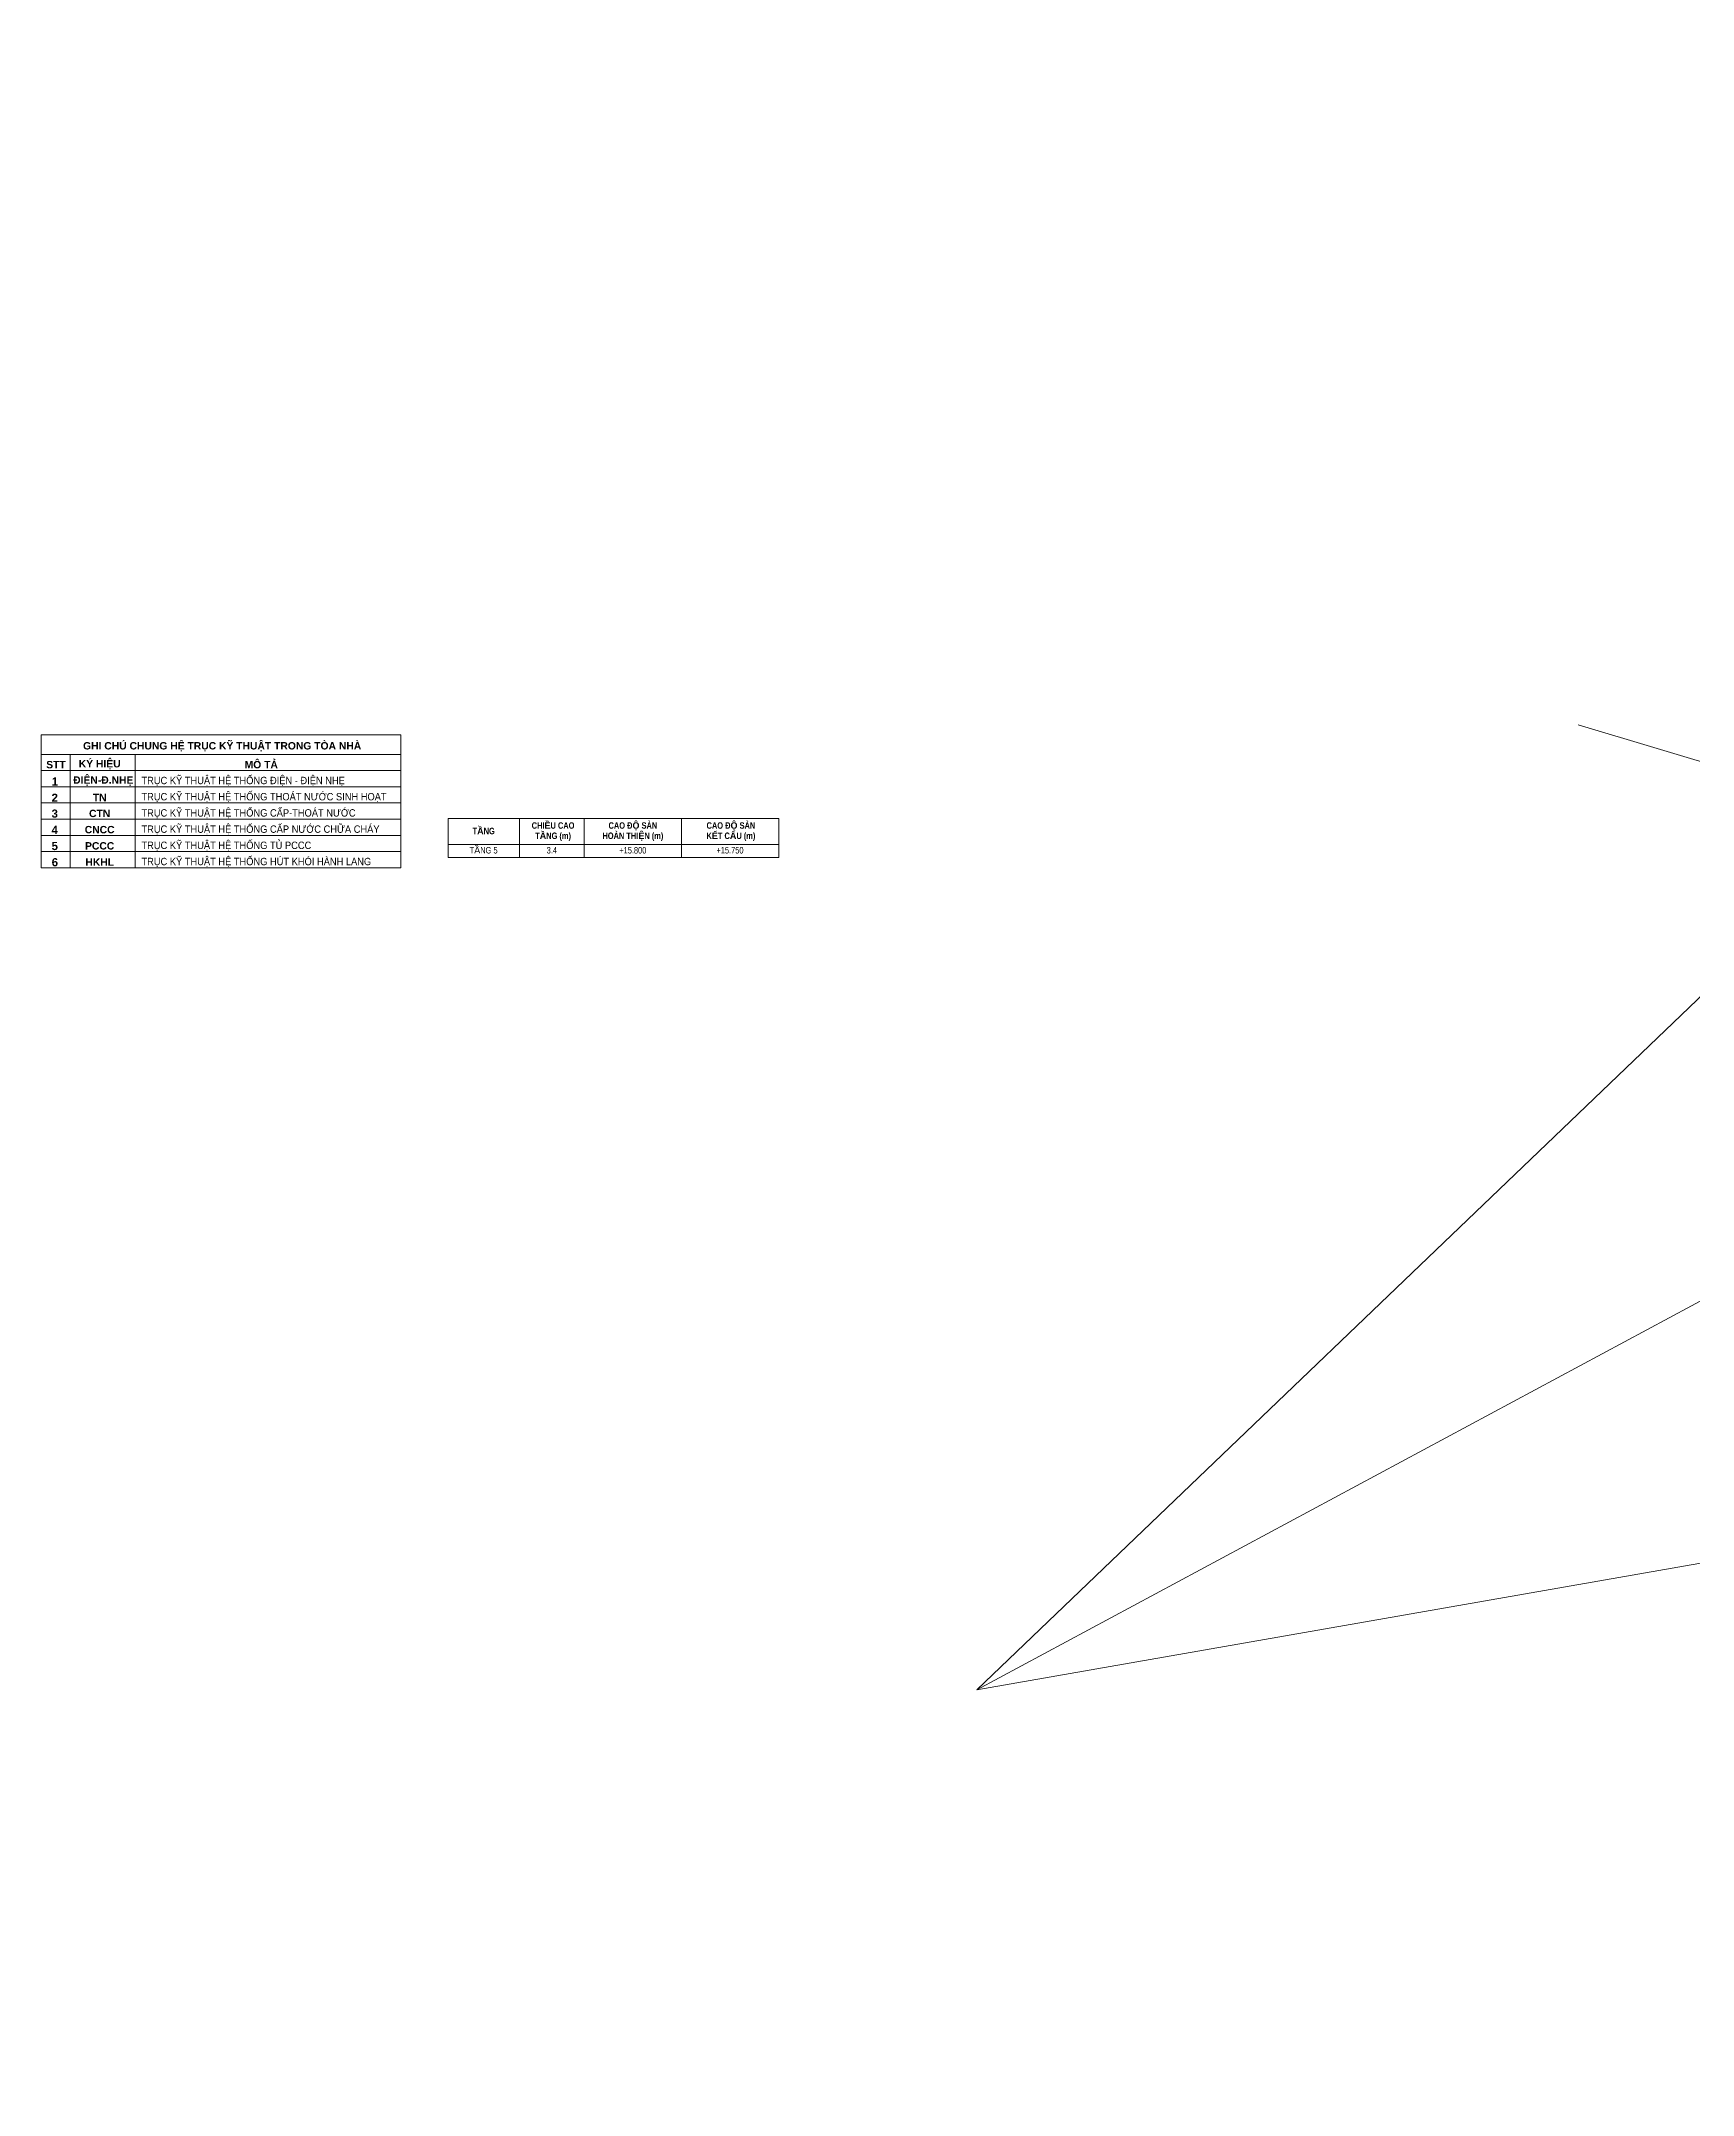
# Model space of a CAD drawing. Header units: millimetres. Extents: x 1591 to 239243, y -15958 to 82755.
# Drawn here: x 65119 to 90595, y -15958 to 15718 of the extents above; entities that cross this region are included whole.
import ezdxf

# ---------------------------------------------------------------- set-up
doc = ezdxf.new("R2010")
doc.units = ezdxf.units.MM
for name, color, linetype, lineweight in [('A-ANNO-NOTE', 131, 'Continuous', 9), ('A-DETL', 90, 'Continuous', 18), ('A-DETL-THIN', 151, 'Continuous', 18), ('G-ANNO-TEXT-1', 7, 'Continuous', 9), ('HOA GIO_TIEN GIANG_dwg-1', 250, 'Continuous', 18), ('TEXT', 7, 'Continuous', 9), ('TEXT-1', 7, 'Continuous', 18)]:
    doc.layers.add(name, color=color, linetype=linetype, lineweight=lineweight)
doc.styles.add('Arial', font='arial_0.ttf', dxfattribs={"height": 5335.983317})
doc.styles.add('Arial Narrow', font='ARIALN_0.TTF', dxfattribs={"height": 100})
doc.styles.add('Arial_6', font='arial_0.ttf', dxfattribs={"height": 114})
doc.styles.add('Arial_7', font='arial_0.ttf', dxfattribs={"width": 0.9, "height": 114})
doc.styles.add('Arial_B_3', font='arialbd_0.ttf', dxfattribs={"height": 125.4})

# ---------------------------------------------------------------- blocks, each defined once
blk = doc.blocks.new('HOA GIO_TIEN GIANG_dwg-1605386-TỔNG THỂ_HOA GIÓ')
at = {"layer": 'TEXT'}
for p, q in [((8395, 10147), (2680, -8828)), ((15264, -15958), (2679, 7475)), ((-5985, 5174), (14714, -1060)), ((-15264, -9710), (9926, 3819))]:
    blk.add_line(p, q, dxfattribs=at)
at = {"layer": 'TEXT', "flags": 128}
blk.add_lwpolyline([(7552, 7347), (9926, 3819), (15264, -15958), (3396, -6448), (-15264, -9710), (2679, 7475), (7552, 7347), (9926, 3819), (15264, -15958), (3396, -6448), (-15264, -9710), (2679, 7475)], close=True, dxfattribs=at)
at = {"layer": 'TEXT-1', "insert": (8045, 15591), "char_height": 5336, "width": 4124.3, "attachment_point": 1, "rotation": 343.2379, "line_spacing_factor": 0.941778, "style": 'Arial'}
blk.add_mtext('b', dxfattribs=at)
blk = doc.blocks.new('GHI CHÚ CAO ĐỘ 1 Ô1 - GHI CHÚ CAO ĐỘ 1 Ô 2-1613119-CAO ĐỘ_GHI CHÚ_5-TẦNG 4-6')
at = {"layer": 'A-ANNO-NOTE'}
for p, q in [((6062, 3729), (962, 3729)), ((962, 3729), (962, 3129)), ((2062, 3129), (2062, 3729)), ((3062, 3129), (3062, 3729)), ((4562, 3129), (4562, 3729)), ((6062, 3129), (6062, 3729)), ((6062, 3329), (962, 3329)), ((6062, 3129), (962, 3129))]:
    blk.add_line(p, q, dxfattribs=at)
at = {"layer": 'A-ANNO-NOTE', "char_height": 100, "attachment_point": 2, "line_spacing_factor": 0.949189, "style": 'Arial Narrow'}
for s, insert, width in [('\\pt635,1270,1905,2540,3175,3810,4445,5080,5715,6350,6985,7620,8255,8890,9525,10160,10795,11430,12065,12700,13335,13970,14605,15240,15875,16510,17145,17780,18415,19050,19685,20320;{\\fArial Narrow|b1|i0|c0|p34;T\\fArial|b1|i0|c0|p34;Ầ\\fArial Narrow|b1|i0|c0|p34;NG}', (1512, 3585), 721), ('\\pt635,1270,1905,2540,3175,3810,4445,5080,5715,6350,6985,7620,8255,8890,9525,10160,10795,11430,12065,12700,13335,13970,14605,15240,15875,16510,17145,17780,18415,19050,19685,20320;{\\fArial Narrow|b1|i0|c0|p34;CHI\\fArial|b1|i0|c0|p34;Ề\\fArial Narrow|b1|i0|c0|p34;U CAO T\\fArial|b1|i0|c0|p34;Ầ\\fArial Narrow|b1|i0|c0|p34;NG (m)}', (2582, 3670), 995.5), ('\\pt635,1270,1905,2540,3175,3810,4445,5080,5715,6350,6985,7620,8255,8890,9525,10160,10795,11430,12065,12700,13335,13970,14605,15240,15875,16510,17145,17780,18415,19050,19685,20320;{\\fArial Narrow|b1|i0|c0|p34;CAO Đ\\fArial|b1|i0|c0|p34;Ộ\\fArial Narrow|b1|i0|c0|p34; SÀN HOÀN THI\\fArial|b1|i0|c0|p34;Ệ\\fArial Narrow|b1|i0|c0|p34;N (m)}', (3813, 3670), 1005.5), ('\\pt635,1270,1905,2540,3175,3810,4445,5080,5715,6350,6985,7620,8255,8890,9525,10160,10795,11430,12065,12700,13335,13970,14605,15240,15875,16510,17145,17780,18415,19050,19685,20320;{\\fArial Narrow|b1|i0|c0|p34;CAO Đ\\fArial|b1|i0|c0|p34;Ộ\\fArial Narrow|b1|i0|c0|p34; SÀN \\PK\\fArial|b1|i0|c0|p34;Ế\\fArial Narrow|b1|i0|c0|p34;T C\\fArial|b1|i0|c0|p34;Ấ\\fArial Narrow|b1|i0|c0|p34;U (m)}', (5325, 3670), 1429)]:
    blk.add_mtext(s, dxfattribs=dict(at, insert=insert, width=width))

msp = doc.modelspace()

# ---------------------------------------------------------------- linework, layer by layer
at = {"layer": 'A-DETL'}
for p, q in [((70669, 5017.2), (65119, 5017.2)), ((65119, 5017.2), (65119, 2967.2)), ((70669, 2967.2), (70669, 5017.2)), ((65119, 2967.2), (70669, 2967.2))]:
    msp.add_line(p, q, dxfattribs=at)
at = {"layer": 'A-DETL-THIN'}
for p, q in [((65119, 5017.2), (65119, 2967.2)), ((65119, 5017.2), (70669, 5017.2)), ((70669, 5017.2), (70669, 2967.2)), ((65119, 4717.2), (70669, 4717.2)), ((65119, 4467.2), (70669, 4467.2)), ((65569, 4717.2), (65569, 2967.2)), ((66569, 4717.2), (66569, 2967.2)), ((65119, 4217.2), (70669, 4217.2)), ((65119, 3967.2), (70669, 3967.2)), ((65119, 3717.2), (70669, 3717.2)), ((65119, 3467.2), (70669, 3467.2)), ((65119, 3217.2), (70669, 3217.2)), ((65119, 2967.2), (70669, 2967.2))]:
    msp.add_line(p, q, dxfattribs=at)

# ---------------------------------------------------------------- block references
at = {"layer": 'A-ANNO-NOTE'}
msp.add_blockref('GHI CHÚ CAO ĐỘ 1 Ô1 - GHI CHÚ CAO ĐỘ 1 Ô 2-1613119-CAO ĐỘ_GHI CHÚ_5-TẦNG 4-6', (70433.5, 0), dxfattribs=at)
at = {"layer": 'HOA GIO_TIEN GIANG_dwg-1'}
msp.add_blockref('HOA GIO_TIEN GIANG_dwg-1605386-TỔNG THỂ_HOA GIÓ', (94812.6, 0), dxfattribs=at)

# ---------------------------------------------------------------- texts
at = {"layer": 'A-ANNO-NOTE', "char_height": 100, "attachment_point": 2, "line_spacing_factor": 0.949189, "style": 'Arial Narrow'}
for s, insert, width in [('\\pt635,1270,1905,2540,3175,3810,4445,5080,5715,6350,6985,7620,8255,8890,9525,10160,10795,11430,12065,12700,13335,13970,14605,15240,15875,16510,17145,17780,18415,19050,19685,20320;T{\\fArial|b0|i0|c0|p34;Ầ}NG 5', (71944.3, 3288.6), 443), ('\\pt635,1270,1905,2540,3175,3810,4445,5080,5715,6350,6985,7620,8255,8890,9525,10160,10795,11430,12065,12700,13335,13970,14605,15240,15875,16510,17145,17780,18415,19050,19685,20320;3.4', (72996.8, 3288.6), 168.5), ('\\pt635,1270,1905,2540,3175,3810,4445,5080,5715,6350,6985,7620,8255,8890,9525,10160,10795,11430,12065,12700,13335,13970,14605,15240,15875,16510,17145,17780,18415,19050,19685,20320;+15.800', (74245.2, 3288.6), 436.5), ('\\pt635,1270,1905,2540,3175,3810,4445,5080,5715,6350,6985,7620,8255,8890,9525,10160,10795,11430,12065,12700,13335,13970,14605,15240,15875,16510,17145,17780,18415,19050,19685,20320;+15.750', (75744.2, 3288.6), 436.5)]:
    msp.add_mtext(s, dxfattribs=dict(at, insert=insert, width=width))
at = {"layer": 'G-ANNO-TEXT-1', "line_spacing_factor": 0.936439}
for s, insert, char_height, width, attachment_point, style in [('\\pt723.9,1447.8,2171.7,2895.6,3619.5,4343.4,5067.3,5791.2,6515.1,7239,7962.9,8686.8,9410.7,10134.6,10858.5,11582.4,12306.3,13030.2,13754.1,14478,15201.9,15925.8,16649.7,17373.6,18097.5,18821.4,19545.3,20269.2,20993.1,21717,22440.9,23164.8;{\\fArial|b1|i0|c0|p34;GHI CHÚ CHUNG HỆ TRỤC KỸ THUẬT TRONG TÒA NHÀ}', (67911.8, 4834.8), 114, 5312.4, 5, 'Arial_6'), ('\\pt723.9,1447.8,2171.7,2895.6,3619.5,4343.4,5067.3,5791.2,6515.1,7239,7962.9,8686.8,9410.7,10134.6,10858.5,11582.4,12306.3,13030.2,13754.1,14478,15201.9,15925.8,16649.7,17373.6,18097.5,18821.4,19545.3,20269.2,20993.1,21717,22440.9,23164.8;{\\fArial|b1|i0|c0|p34;STT}', (65348.4, 4558), 114, 320.089, 5, 'Arial_6'), ('\\pt723.9,1447.8,2171.7,2895.6,3619.5,4343.4,5067.3,5791.2,6515.1,7239,7962.9,8686.8,9410.7,10134.6,10858.5,11582.4,12306.3,13030.2,13754.1,14478,15201.9,15925.8,16649.7,17373.6,18097.5,18821.4,19545.3,20269.2,20993.1,21717,22440.9,23164.8;{\\fArial|b1|i0|c0|p34;KÝ HIỆU}', (66023.2, 4558), 114, 709.08, 5, 'Arial_6'), ('\\pt723.9,1447.8,2171.7,2895.6,3619.5,4343.4,5067.3,5791.2,6515.1,7239,7962.9,8686.8,9410.7,10134.6,10858.5,11582.4,12306.3,13030.2,13754.1,14478,15201.9,15925.8,16649.7,17373.6,18097.5,18821.4,19545.3,20269.2,20993.1,21717,22440.9,23164.8;{\\fArial|b1|i0|c0|p34;MÔ TẢ}', (68514.6, 4558), 114, 682.29, 5, 'Arial_6'), ('\\pt723.90034,1447.79943,2171.69977,2895.60011,3619.50046,4343.39954,5067.29989,5791.20023,6515.10057,7238.99966,7962.9,8686.80034,9410.69943,10134.59977,10858.50011,11582.40046,12306.29954,13030.19989,13754.10023,14478.00057,15201.89966,15925.8,16649.70034,17373.59943,18097.49977,18821.40011,19545.30046,20269.19954,20993.09989,21717.00023,22440.90057,23164.79966;1', (65332.2, 4298.9), 125.4, 290.13, 5, 'Arial_B_3'), ('\\pt723.9,1447.8,2171.7,2895.6,3619.5,4343.4,5067.3,5791.2,6515.1,7239,7962.9,8686.8,9410.7,10134.6,10858.5,11582.4,12306.3,13030.2,13754.1,14478,15201.9,15925.8,16649.7,17373.6,18097.5,18821.4,19545.3,20269.2,20993.1,21717,22440.9,23164.8;{\\fArial|b1|i0|c0|p34;ĐIỆN-Đ.NHẸ}', (66078.2, 4306.9), 114, 954.18, 5, 'Arial_6'), ('\\pt651.51,1303.02,1954.53,2606.04,3257.55,3909.06,4560.57,5212.08,5863.59,6515.1,7166.61,7818.12,8469.63,9121.14,9772.65,10424.16,11075.67,11727.18,12378.69,13030.2,13681.71,14333.22,14984.73,15636.24,16287.75,16939.26,17590.77,18242.28,18893.79,19545.3,20196.81,20848.32;TRỤC KỸ THUẬT HỆ THỐNG ĐIỆN - ĐIỆN NHẸ', (66667, 4301.9), 114, 3759.777, 4, 'Arial_7'), ('\\pt651.51,1303.02,1954.53,2606.04,3257.55,3909.06,4560.57,5212.08,5863.59,6515.1,7166.61,7818.12,8469.63,9121.14,9772.65,10424.16,11075.67,11727.18,12378.69,13030.2,13681.71,14333.22,14984.73,15636.24,16287.75,16939.26,17590.77,18242.28,18893.79,19545.3,20196.81,20848.32;TRỤC KỸ THUẬT HỆ THỐNG THOÁT NƯỚC SINH HOẠT', (66667, 4051.9), 114, 4136.319, 4, 'Arial_7'), ('\\pt723.90034,1447.79943,2171.69977,2895.60011,3619.50046,4343.39954,5067.29989,5791.20023,6515.10057,7238.99966,7962.9,8686.80034,9410.69943,10134.59977,10858.50011,11582.40046,12306.29954,13030.19989,13754.10023,14478.00057,15201.89966,15925.8,16649.70034,17373.59943,18097.49977,18821.40011,19545.30046,20269.19954,20993.09989,21717.00023,22440.90057,23164.79966;3', (65329.9, 3802.8), 125.4, 249.09, 5, 'Arial_B_3'), ('\\pt723.90034,1447.79943,2171.69977,2895.60011,3619.50046,4343.39954,5067.29989,5791.20023,6515.10057,7238.99966,7962.9,8686.80034,9410.69943,10134.59977,10858.50011,11582.40046,12306.29954,13030.19989,13754.10023,14478.00057,15201.89966,15925.8,16649.70034,17373.59943,18097.49977,18821.40011,19545.30046,20269.19954,20993.09989,21717.00023,22440.90057,23164.79966;2', (65330, 4048.9), 125.4, 271.32, 5, 'Arial_B_3'), ('\\pt723.9,1447.8,2171.7,2895.6,3619.5,4343.4,5067.3,5791.2,6515.1,7239,7962.9,8686.8,9410.7,10134.6,10858.5,11582.4,12306.3,13030.2,13754.1,14478,15201.9,15925.8,16649.7,17373.6,18097.5,18821.4,19545.3,20269.2,20993.1,21717,22440.9,23164.8;{\\fArial|b1|i0|c0|p34;CTN}', (66022.3, 3805.8), 114, 342.541, 5, 'Arial_6'), ('\\pt723.9,1447.8,2171.7,2895.6,3619.5,4343.4,5067.3,5791.2,6515.1,7239,7962.9,8686.8,9410.7,10134.6,10858.5,11582.4,12306.3,13030.2,13754.1,14478,15201.9,15925.8,16649.7,17373.6,18097.5,18821.4,19545.3,20269.2,20993.1,21717,22440.9,23164.8;{\\fArial|b1|i0|c0|p34;TN}', (66022.6, 4051.9), 114, 224.523, 5, 'Arial_6'), ('\\pt651.51,1303.02,1954.53,2606.04,3257.55,3909.06,4560.57,5212.08,5863.59,6515.1,7166.61,7818.12,8469.63,9121.14,9772.65,10424.16,11075.67,11727.18,12378.69,13030.2,13681.71,14333.22,14984.73,15636.24,16287.75,16939.26,17590.77,18242.28,18893.79,19545.3,20196.81,20848.32;TRỤC KỸ THUẬT HỆ THỐNG CẤP-THOÁT NƯỚC', (66667, 3801.9), 114, 3763.368, 4, 'Arial_7'), ('\\pt723.90034,1447.79943,2171.69977,2895.60011,3619.50046,4343.39954,5067.29989,5791.20023,6515.10057,7238.99966,7962.9,8686.80034,9410.69943,10134.59977,10858.50011,11582.40046,12306.29954,13030.19989,13754.10023,14478.00057,15201.89966,15925.8,16649.70034,17373.59943,18097.49977,18821.40011,19545.30046,20269.19954,20993.09989,21717.00023,22440.90057,23164.79966;4', (65329.2, 3552.8), 125.4, 211.47, 5, 'Arial_B_3'), ('\\pt723.9,1447.8,2171.7,2895.6,3619.5,4343.4,5067.3,5791.2,6515.1,7239,7962.9,8686.8,9410.7,10134.6,10858.5,11582.4,12306.3,13030.2,13754.1,14478,15201.9,15925.8,16649.7,17373.6,18097.5,18821.4,19545.3,20269.2,20993.1,21717,22440.9,23164.8;{\\fArial|b1|i0|c0|p34;CNCC}', (66022.3, 3555.8), 114, 476.104, 5, 'Arial_6'), ('\\pt651.51,1303.02,1954.53,2606.04,3257.55,3909.06,4560.57,5212.08,5863.59,6515.1,7166.61,7818.12,8469.63,9121.14,9772.65,10424.16,11075.67,11727.18,12378.69,13030.2,13681.71,14333.22,14984.73,15636.24,16287.75,16939.26,17590.77,18242.28,18893.79,19545.3,20196.81,20848.32;TRỤC KỸ THUẬT HỆ THỐNG CẤP NƯỚC CHỮA CHÁY', (66667, 3551.9), 114, 3770.037, 4, 'Arial_7'), ('\\pt723.90034,1447.79943,2171.69977,2895.60011,3619.50046,4343.39954,5067.29989,5791.20023,6515.10057,7238.99966,7962.9,8686.80034,9410.69943,10134.59977,10858.50011,11582.40046,12306.29954,13030.19989,13754.10023,14478.00057,15201.89966,15925.8,16649.70034,17373.59943,18097.49977,18821.40011,19545.30046,20269.19954,20993.09989,21717.00023,22440.90057,23164.79966;5', (65329.8, 3302.8), 125.4, 218.88, 5, 'Arial_B_3'), ('\\pt723.9,1447.8,2171.7,2895.6,3619.5,4343.4,5067.3,5791.2,6515.1,7239,7962.9,8686.8,9410.7,10134.6,10858.5,11582.4,12306.3,13030.2,13754.1,14478,15201.9,15925.8,16649.7,17373.6,18097.5,18821.4,19545.3,20269.2,20993.1,21717,22440.9,23164.8;{\\fArial|b1|i0|c0|p34;PCCC}', (66022.3, 3305.8), 114, 468.62, 5, 'Arial_6'), ('\\pt651.51,1303.02,1954.53,2606.04,3257.55,3909.06,4560.57,5212.08,5863.59,6515.1,7166.61,7818.12,8469.63,9121.14,9772.65,10424.16,11075.67,11727.18,12378.69,13030.2,13681.71,14333.22,14984.73,15636.24,16287.75,16939.26,17590.77,18242.28,18893.79,19545.3,20196.81,20848.32;TRỤC KỸ THUẬT HỆ THỐNG TỦ PCCC', (66667, 3301.9), 114, 3719.25, 4, 'Arial_7'), ('\\pt723.90034,1447.79943,2171.69977,2895.60011,3619.50046,4343.39954,5067.29989,5791.20023,6515.10057,7238.99966,7962.9,8686.80034,9410.69943,10134.59977,10858.50011,11582.40046,12306.29954,13030.19989,13754.10023,14478.00057,15201.89966,15925.8,16649.70034,17373.59943,18097.49977,18821.40011,19545.30046,20269.19954,20993.09989,21717.00023,22440.90057,23164.79966;6', (65331.8, 3052.8), 125.4, 245.1, 5, 'Arial_B_3'), ('\\pt723.9,1447.8,2171.7,2895.6,3619.5,4343.4,5067.3,5791.2,6515.1,7239,7962.9,8686.8,9410.7,10134.6,10858.5,11582.4,12306.3,13030.2,13754.1,14478,15201.9,15925.8,16649.7,17373.6,18097.5,18821.4,19545.3,20269.2,20993.1,21717,22440.9,23164.8;{\\fArial|b1|i0|c0|p34;HKHL}', (66023.1, 3055.8), 114, 648.66, 5, 'Arial_6'), ('\\pt651.51,1303.02,1954.53,2606.04,3257.55,3909.06,4560.57,5212.08,5863.59,6515.1,7166.61,7818.12,8469.63,9121.14,9772.65,10424.16,11075.67,11727.18,12378.69,13030.2,13681.71,14333.22,14984.73,15636.24,16287.75,16939.26,17590.77,18242.28,18893.79,19545.3,20196.81,20848.32;TRỤC KỸ THUẬT HỆ THỐNG HÚT KHÓI HÀNH LANG', (66667, 3051.9), 114, 4211.217, 4, 'Arial_7')]:
    msp.add_mtext(s, dxfattribs=dict(at, insert=insert, char_height=char_height, width=width, attachment_point=attachment_point, style=style))

doc.saveas('drawing.dxf')
